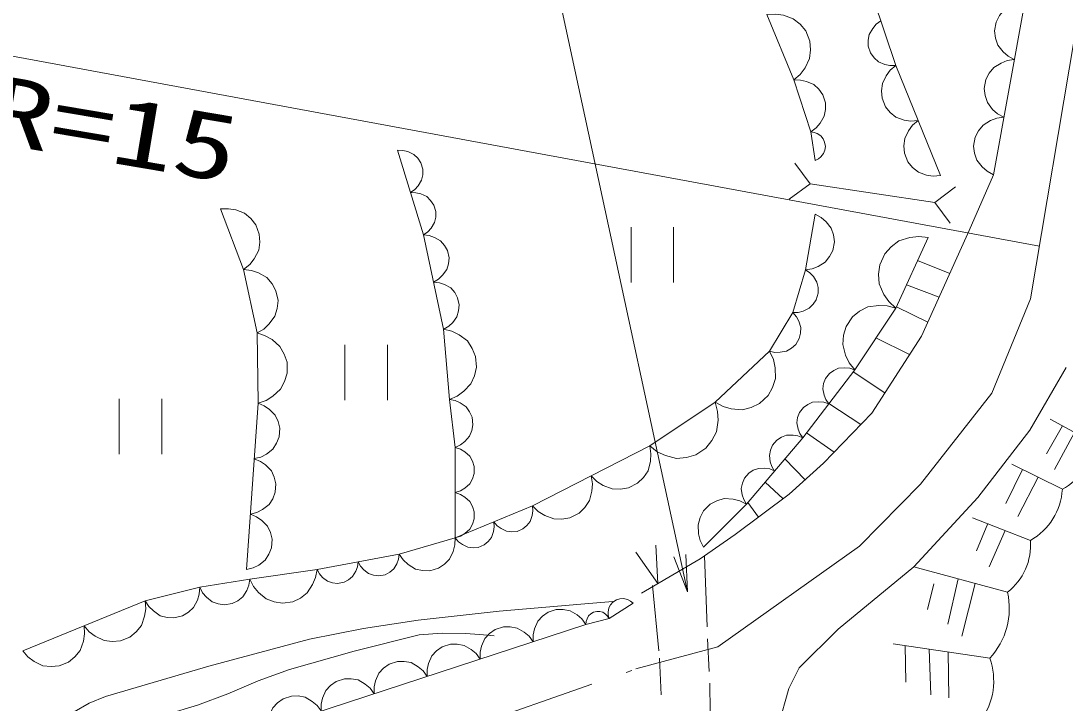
# Model space of a CAD drawing. Units: millimetres on the paper. Extents: x 40 to 680, y 20 to 380.
# Drawn here: x 498.78 to 527.04, y 289.72 to 308.18 of the extents above; entities that cross this region are included whole.
import ezdxf
from ezdxf.enums import TextEntityAlignment as Align

# ---------------------------------------------------------------- set-up
doc = ezdxf.new("R2010")
doc.units = ezdxf.units.MM
doc.linetypes.add('USER1', pattern=[10, 7.868852, -0.983607, 0.163934, -0.983607])
for name, color, linetype, lineweight in [('M-TTL-BAND', 7, 'Continuous', 13), ('S-SUV', 7, 'Continuous', 13), ('S-SUV-LWCN', 7, 'Continuous', 13)]:
    doc.layers.add(name, color=color, linetype=linetype, lineweight=lineweight)
doc.styles.add('ＭＳ ゴシック', font='')
doc.styles.get('ＭＳ ゴシック').set_extended_font_data('MS Gothic')

# ---------------------------------------------------------------- blocks, each defined once
blk = doc.blocks.new('BUHIN215')
at = {"color": 7, "linetype": 'Continuous', "lineweight": 13}
blk.add_lwpolyline([(-0.052, -0.75), (0.124, -0.706), (0.277, -0.626), (0.452, -0.491), (0.554, -0.333), (0.622, -0.16), (0.638, 0.073), (0.594, 0.253), (0.516, 0.424), (0.361, 0.582), (0.22, 0.678), (0.052, 0.75)], dxfattribs=at)
blk = doc.blocks.new('BUHIN216')
at = {"color": 7, "linetype": 'Continuous', "lineweight": 13}
blk.add_lwpolyline([(0.176, -0.573), (0.294, -0.489), (0.385, -0.386), (0.476, -0.236), (0.507, -0.089), (0.508, 0.059), (0.454, 0.236), (0.37, 0.358), (0.262, 0.463), (0.102, 0.536), (-0.03, 0.567), (-0.176, 0.573)], dxfattribs=at)
blk = doc.blocks.new('BUHIN217')
at = {"color": 7, "linetype": 'Continuous', "lineweight": 13}
blk.add_lwpolyline([(0.137, -0.638), (0.273, -0.558), (0.381, -0.455), (0.495, -0.301), (0.541, -0.144), (0.557, 0.016), (0.514, 0.214), (0.435, 0.353), (0.328, 0.477), (0.161, 0.571), (0.021, 0.618), (-0.137, 0.638)], dxfattribs=at)
blk = doc.blocks.new('BUHIN220')
at = {"color": 7, "linetype": 'Continuous', "lineweight": 13}
blk.add_lwpolyline([(0, -0.612), (0.141, -0.566), (0.26, -0.492), (0.395, -0.373), (0.468, -0.239), (0.514, -0.095), (0.514, 0.095), (0.468, 0.239), (0.395, 0.373), (0.26, 0.492), (0.141, 0.563), (0, 0.612)], dxfattribs=at)
blk = doc.blocks.new('BUHIN221')
at = {"color": 7, "linetype": 'Continuous', "lineweight": 13}
blk.add_lwpolyline([(0.717, 0.234), (0.609, 0.382), (0.478, 0.493), (0.286, 0.605), (0.1, 0.64), (-0.086, 0.639), (-0.308, 0.566), (-0.459, 0.457), (-0.588, 0.32), (-0.677, 0.116), (-0.714, -0.051), (-0.717, -0.234)], dxfattribs=at)
blk = doc.blocks.new('BUHIN229')
at = {"color": 7, "linetype": 'Continuous', "lineweight": 13}
blk.add_lwpolyline([(-0.793, -0.406), (-0.64, -0.557), (-0.466, -0.663), (-0.222, -0.759), (0.001, -0.765), (0.218, -0.729), (0.464, -0.603), (0.619, -0.448), (0.745, -0.264), (0.811, -0.011), (0.823, 0.191), (0.793, 0.406)], dxfattribs=at)
blk = doc.blocks.new('BUHIN230')
at = {"color": 7, "linetype": 'Continuous', "lineweight": 13}
blk.add_lwpolyline([(-0.524, -0.216), (-0.435, -0.321), (-0.33, -0.397), (-0.18, -0.47), (-0.039, -0.485), (0.101, -0.473), (0.263, -0.406), (0.37, -0.316), (0.459, -0.206), (0.514, -0.048), (0.532, 0.079), (0.524, 0.216)], dxfattribs=at)
blk = doc.blocks.new('BUHIN232')
at = {"color": 7, "linetype": 'Continuous', "lineweight": 13}
blk.add_lwpolyline([(-0.557, -0.103), (-0.491, -0.223), (-0.405, -0.319), (-0.273, -0.422), (-0.138, -0.466), (0, -0.484), (0.173, -0.452), (0.296, -0.386), (0.406, -0.296), (0.492, -0.154), (0.536, -0.033), (0.557, 0.103)], dxfattribs=at)
blk = doc.blocks.new('BUHIN236')
at = {"color": 7, "linetype": 'Continuous', "lineweight": 13}
blk.add_lwpolyline([(-0.829, -0.339), (-0.689, -0.504), (-0.523, -0.625), (-0.287, -0.742), (-0.064, -0.767), (0.156, -0.749), (0.413, -0.644), (0.583, -0.502), (0.724, -0.328), (0.812, -0.08), (0.841, 0.121), (0.829, 0.339)], dxfattribs=at)
blk = doc.blocks.new('BUHIN238')
at = {"color": 7, "linetype": 'Continuous', "lineweight": 13}
blk.add_lwpolyline([(0.381, 0.448), (0.25, 0.502), (0.117, 0.523), (-0.056, 0.519), (-0.194, 0.466), (-0.317, 0.39), (-0.435, 0.251), (-0.491, 0.117), (-0.522, -0.027), (-0.497, -0.198), (-0.454, -0.324), (-0.381, -0.448)], dxfattribs=at)
blk = doc.blocks.new('BUHIN239')
at = {"color": 7, "linetype": 'Continuous', "lineweight": 13}
blk.add_lwpolyline([(0.351, 0.46), (0.219, 0.506), (0.087, 0.52), (-0.083, 0.507), (-0.215, 0.448), (-0.332, 0.366), (-0.441, 0.224), (-0.489, 0.089), (-0.511, -0.054), (-0.478, -0.221), (-0.429, -0.342), (-0.351, -0.46)], dxfattribs=at)
blk = doc.blocks.new('BUHIN250')
at = {"color": 7, "linetype": 'Continuous', "lineweight": 13}
blk.add_lwpolyline([(-0.303, 0.744), (-0.451, 0.619), (-0.56, 0.471), (-0.665, 0.259), (-0.688, 0.059), (-0.672, -0.139), (-0.578, -0.37), (-0.452, -0.522), (-0.296, -0.649), (-0.073, -0.728), (0.107, -0.755), (0.303, -0.744)], dxfattribs=at)
blk = doc.blocks.new('BUHIN251')
at = {"color": 7, "linetype": 'Continuous', "lineweight": 13}
blk.add_lwpolyline([(-0.202, 0.605), (-0.326, 0.513), (-0.42, 0.401), (-0.513, 0.239), (-0.542, 0.082), (-0.54, -0.076), (-0.477, -0.263), (-0.384, -0.39), (-0.267, -0.499), (-0.095, -0.573), (0.046, -0.603), (0.202, -0.605)], dxfattribs=at)
blk = doc.blocks.new('BUHIN267')
at = {"color": 7, "linetype": 'Continuous', "lineweight": 13}
blk.add_lwpolyline([(0.141, 0.779), (-0.048, 0.753), (-0.217, 0.687), (-0.416, 0.566), (-0.541, 0.412), (-0.632, 0.239), (-0.676, -0.002), (-0.651, -0.196), (-0.588, -0.384), (-0.445, -0.567), (-0.309, -0.684), (-0.141, -0.779)], dxfattribs=at)
blk = doc.blocks.new('BUHIN325')
at = {"color": 7, "linetype": 'Continuous', "lineweight": 13}
for p, q in [((-0.578, 0.75), (-0.578, -0.75)), ((0.574, -0.75), (0.574, 0.75))]:
    blk.add_line(p, q, dxfattribs=at)
blk = doc.blocks.new('open_arrow')
at = {"color": 0, "linetype": 'Continuous', "lineweight": -2}
blk.add_lwpolyline([(7.5, 1.25), (0, 0), (7.5, -1.25)], dxfattribs=at)

msp = doc.modelspace()

# ---------------------------------------------------------------- linework, layer by layer
at = {"layer": 'M-TTL-BAND'}
msp.add_lwpolyline([(516.82, 292.733), (511.457, 317.566), (485.921, 317.566)], dxfattribs=at)
at = {"layer": 'S-SUV'}
for p, q in [((522.455, 306.97), (521.244, 310.602)), ((525.099, 304.016), (525.947, 308.689)), ((518.969, 308.35), (519.695, 306.583)), ((526.342, 302.083), (497.995, 307.329)), ((523.666, 303.992), (522.455, 306.97)), ((519.695, 306.583), (520.155, 305.179)), ((520.155, 305.179), (520.276, 304.404)), ((508.971, 304.679), (509.674, 302.389)), ((525.099, 304.016), (524.439, 302.505)), ((520.138, 303.772), (523.515, 303.269)), ((504.182, 303.091), (504.807, 301.452)), ((520.278, 302.948), (520.012, 301.447)), ((523.153, 299.651), (524.439, 302.505)), ((509.674, 302.389), (510.22, 299.838)), ((522.457, 300.406), (523.329, 302.319)), ((523.044, 301.694), (523.915, 301.342)), ((504.807, 301.452), (505.171, 299.734)), ((520.012, 301.447), (519.673, 300.285)), ((522.746, 301.04), (523.627, 300.704)), ((522.474, 300.442), (523.321, 300.024)), ((519.673, 300.285), (519.043, 299.244)), ((521.344, 298.735), (522.457, 300.406)), ((505.171, 299.734), (505.197, 297.834)), ((510.22, 299.838), (510.376, 297.938)), ((521.806, 297.56), (523.153, 299.651)), ((521.921, 299.601), (522.83, 299.15)), ((519.043, 299.244), (517.567, 297.864)), ((519.939, 296.895), (521.344, 298.735)), ((526.089, 297.108), (527.067, 298.801)), ((521.303, 298.682), (522.162, 298.113)), ((510.376, 297.938), (510.533, 296.636)), ((505.197, 297.834), (504.885, 293.331)), ((517.567, 297.864), (515.799, 296.677)), ((520.649, 297.826), (521.509, 297.255)), ((520.499, 296.214), (521.806, 297.56)), ((527.806, 296.766), (526.639, 297.398)), ((524.681, 295.284), (526.089, 297.108)), ((526.973, 297.217), (526.534, 296.465)), ((527.294, 297.043), (526.754, 296.037)), ((518.414, 295.104), (519.939, 296.895)), ((520.042, 297.03), (520.787, 296.511)), ((510.533, 296.636), (510.533, 294.19)), ((515.799, 296.677), (512.628, 295.055)), ((519.458, 296.331), (520.007, 295.764)), ((519.575, 295.369), (520.499, 296.214)), ((525.882, 296.042), (525.434, 295.12)), ((526.965, 295.504), (525.593, 296.185)), ((518.921, 295.7), (519.406, 295.245)), ((526.313, 295.828), (525.764, 294.766)), ((518.107, 294.284), (519.575, 295.369)), ((517.252, 293.942), (518.414, 295.104)), ((518.449, 295.145), (518.737, 294.75)), ((522.948, 293.403), (524.681, 295.284)), ((512.628, 295.055), (510.533, 294.19)), ((526.103, 294.122), (524.534, 294.735)), ((524.944, 294.575), (524.639, 293.837)), ((517.163, 293.621), (518.107, 294.284)), ((525.419, 294.389), (524.981, 293.409)), ((510.533, 294.19), (509.02, 293.748)), ((509.02, 293.748), (506.793, 293.336)), ((517.35, 291.784), (517.275, 293.699)), ((515.575, 292.696), (517.163, 293.621)), ((520.893, 291.723), (522.948, 293.403)), ((525.48, 292.717), (522.948, 293.403)), ((506.793, 293.336), (504.977, 293.07)), ((524.144, 293.079), (523.869, 291.856)), ((503.621, 292.852), (502.144, 292.489)), ((504.977, 293.07), (503.621, 292.852)), ((516.044, 291.13), (515.873, 292.902)), ((523.49, 292.944), (523.319, 292.247)), ((524.608, 292.953), (524.248, 291.526)), ((502.144, 292.489), (498.827, 291.133)), ((514.697, 292.004), (515.348, 292.42)), ((514.072, 291.847), (514.697, 292.004)), ((499.731, 287.162), (514.072, 291.847)), ((519.84, 290.67), (520.893, 291.723)), ((517.409, 290.577), (517.362, 291.46)), ((524.999, 290.933), (522.389, 291.322)), ((522.71, 291.274), (522.732, 290.287)), ((523.359, 291.178), (523.404, 289.945)), ((523.873, 291.101), (523.893, 289.86)), ((516.104, 289.943), (516.063, 290.937)), ((519.561, 290.112), (519.84, 290.67)), ((517.437, 289.485), (517.426, 290.255)), ((519.282, 289.121), (519.561, 290.112))]:
    msp.add_line(p, q, dxfattribs=at)
at = {"layer": 'S-SUV', "linetype": 'USER1'}
for p, q in [((526.102, 300.654), (527.301, 307.789)), ((525.053, 298.106), (526.102, 300.654)), ((523.124, 295.647), (525.053, 298.106)), ((521.475, 293.969), (523.124, 295.647)), ((517.638, 291.241), (521.475, 293.969)), ((515.419, 290.641), (517.638, 291.241)), ((506.798, 287.639), (515.419, 290.641))]:
    msp.add_line(p, q, dxfattribs=at)
at = {"layer": 'S-SUV'}
for points in [[(519.695, 306.583), (519.871, 306.733), (520, 306.909), (520.123, 307.162), (520.149, 307.4), (520.13, 307.635), (520.018, 307.908), (519.866, 308.089), (519.68, 308.24), (519.415, 308.332), (519.201, 308.363), (518.969, 308.35)], [(520.155, 305.179), (520.299, 305.284), (520.409, 305.413), (520.518, 305.601), (520.552, 305.783), (520.55, 305.965), (520.479, 306.183), (520.372, 306.33), (520.238, 306.457), (520.038, 306.544), (519.875, 306.579), (519.695, 306.583)], [(520.276, 304.404), (520.361, 304.447), (520.429, 304.505), (520.502, 304.594), (520.535, 304.686), (520.55, 304.782), (520.531, 304.902), (520.488, 304.989), (520.428, 305.066), (520.331, 305.129), (520.249, 305.161), (520.155, 305.179)], [(519.575, 303.355), (520.138, 303.772), (519.721, 304.334)], [(524.077, 303.686), (523.515, 303.269), (523.931, 302.707)], [(504.807, 301.452), (504.972, 301.585), (505.094, 301.744), (505.214, 301.973), (505.243, 302.191), (505.231, 302.407), (505.135, 302.661), (505, 302.83), (504.833, 302.973), (504.591, 303.064), (504.395, 303.098), (504.182, 303.091)], [(520.012, 301.447), (520.195, 301.473), (520.357, 301.537), (520.548, 301.654), (520.667, 301.803), (520.755, 301.969), (520.796, 302.202), (520.771, 302.388), (520.71, 302.569), (520.571, 302.745), (520.44, 302.857), (520.278, 302.948)], [(523.329, 302.319), (523.076, 302.347), (522.837, 302.317), (522.542, 302.227), (522.331, 302.069), (522.157, 301.877), (522.022, 301.58), (521.991, 301.323), (522.01, 301.06), (522.136, 300.778), (522.272, 300.583), (522.457, 300.406)], [(505.171, 299.734), (505.355, 299.84), (505.5, 299.979), (505.654, 300.186), (505.717, 300.397), (505.738, 300.613), (505.682, 300.879), (505.575, 301.067), (505.432, 301.234), (505.207, 301.361), (505.019, 301.425), (504.807, 301.452)], [(519.673, 300.285), (519.819, 300.29), (519.953, 300.326), (520.114, 300.402), (520.221, 300.51), (520.304, 300.634), (520.357, 300.814), (520.353, 300.963), (520.321, 301.111), (520.226, 301.262), (520.132, 301.362), (520.012, 301.447)], [(522.457, 300.406), (522.223, 300.471), (521.994, 300.48), (521.701, 300.439), (521.479, 300.322), (521.285, 300.168), (521.112, 299.909), (521.044, 299.671), (521.022, 299.42), (521.097, 299.135), (521.196, 298.93), (521.344, 298.735)], [(519.043, 299.244), (519.187, 299.21), (519.326, 299.212), (519.502, 299.244), (519.634, 299.321), (519.747, 299.419), (519.844, 299.581), (519.879, 299.727), (519.886, 299.879), (519.833, 300.05), (519.768, 300.171), (519.673, 300.285)], [(505.197, 297.834), (505.415, 297.908), (505.598, 298.024), (505.805, 298.213), (505.916, 298.423), (505.984, 298.647), (505.98, 298.942), (505.906, 299.164), (505.789, 299.372), (505.577, 299.554), (505.391, 299.661), (505.171, 299.734)], [(510.376, 297.938), (510.589, 298.027), (510.765, 298.156), (510.959, 298.359), (511.056, 298.577), (511.109, 298.806), (511.084, 299.101), (510.995, 299.318), (510.864, 299.518), (510.639, 299.686), (510.445, 299.78), (510.22, 299.838)], [(517.567, 297.864), (517.781, 297.746), (518.004, 297.685), (518.3, 297.657), (518.545, 297.72), (518.77, 297.827), (518.999, 298.04), (519.121, 298.258), (519.201, 298.498), (519.193, 298.795), (519.143, 299.019), (519.043, 299.244)], [(510.533, 296.636), (510.676, 296.703), (510.794, 296.797), (510.922, 296.941), (510.983, 297.093), (511.013, 297.252), (510.989, 297.454), (510.922, 297.601), (510.827, 297.734), (510.668, 297.844), (510.532, 297.904), (510.376, 297.938)], [(515.799, 296.677), (516.002, 296.519), (516.224, 296.418), (516.526, 296.339), (516.792, 296.363), (517.044, 296.436), (517.318, 296.62), (517.481, 296.826), (517.605, 297.062), (517.646, 297.373), (517.632, 297.613), (517.567, 297.864)], [(518.414, 295.104), (518.237, 295.194), (518.054, 295.237), (517.813, 295.252), (517.615, 295.194), (517.435, 295.101), (517.255, 294.921), (517.162, 294.741), (517.104, 294.543), (517.118, 294.302), (517.165, 294.122), (517.252, 293.942)], [(509.02, 293.748), (509.128, 293.591), (509.262, 293.47), (509.458, 293.346), (509.651, 293.304), (509.845, 293.299), (510.079, 293.368), (510.24, 293.477), (510.38, 293.616), (510.479, 293.825), (510.523, 293.998), (510.533, 294.19)], [(515.96, 293.993), (516.018, 292.954), (515.419, 293.804)], [(504.977, 293.07), (505.076, 292.871), (505.211, 292.71), (505.417, 292.536), (505.633, 292.457), (505.856, 292.42), (506.137, 292.461), (506.341, 292.561), (506.525, 292.699), (506.672, 292.925), (506.751, 293.117), (506.793, 293.336)], [(502.144, 292.489), (502.241, 292.333), (502.365, 292.211), (502.549, 292.084), (502.734, 292.035), (502.921, 292.022), (503.15, 292.078), (503.31, 292.177), (503.45, 292.305), (503.554, 292.503), (503.604, 292.668), (503.621, 292.852)], [(503.621, 292.852), (503.697, 292.704), (503.8, 292.585), (503.956, 292.457), (504.118, 292.4), (504.286, 292.375), (504.496, 292.409), (504.647, 292.485), (504.783, 292.59), (504.891, 292.761), (504.948, 292.905), (504.977, 293.07)], [(515.348, 292.42), (515.275, 292.479), (515.196, 292.518), (515.087, 292.549), (514.99, 292.542), (514.898, 292.517), (514.797, 292.453), (514.736, 292.379), (514.69, 292.295), (514.672, 292.182), (514.675, 292.095), (514.697, 292.004)], [(514.697, 292.004), (514.656, 292.07), (514.603, 292.121), (514.525, 292.175), (514.447, 292.195), (514.368, 292.2), (514.271, 292.176), (514.203, 292.134), (514.144, 292.079), (514.1, 291.995), (514.079, 291.925), (514.072, 291.847)]]:
    msp.add_lwpolyline(points, dxfattribs=at)
for centre, radius, start, end in [((526.202, 296.924), 1.612, 298.2374, 354.3824), ((525.238, 295.62), 1.731, 299.9968, 356.1418), ((524.474, 294.004), 1.633, 307.9921, 4.1371), ((523.568, 292.276), 1.962, 316.8359, 12.9809), ((523.301, 290.317), 1.806, 323.7974, 19.9424)]:
    msp.add_arc(centre, radius, start, end, dxfattribs=at)
at = {"layer": 'S-SUV-LWCN'}
for points in [[(498.956, 287.797), (499.283, 288.394), (499.656, 288.951), (499.915, 289.238), (500.221, 289.486), (500.627, 289.717), (501.072, 289.899), (503.86, 290.716), (506.586, 291.451), (508.05, 291.734), (509.527, 291.958), (511.722, 292.208), (513.928, 292.399), (514.365, 292.433), (514.802, 292.468)], [(499.807, 288.534), (500.278, 288.553), (500.744, 288.632), (501.719, 289.05), (502.718, 289.411), (503.562, 289.66), (504.383, 289.966), (505.203, 290.323), (506.046, 290.624), (507.795, 291.124), (509.556, 291.564), (510.177, 291.612), (510.805, 291.599), (511.196, 291.573), (511.588, 291.541)]]:
    msp.add_lwpolyline(points, dxfattribs=at)

# ---------------------------------------------------------------- block references
at = {"layer": 'M-TTL-BAND', "xscale": 0.133, "yscale": 0.133, "rotation": 102.2}
msp.add_blockref('open_arrow', (516.82, 292.733), dxfattribs=at)
at = {"layer": 'S-SUV'}
for name, p in [('BUHIN267', (525.805, 307.91)), ('BUHIN251', (522.253, 307.575)), ('BUHIN250', (522.758, 306.226)), ('BUHIN267', (525.523, 306.353)), ('BUHIN267', (525.24, 304.795)), ('BUHIN250', (523.363, 304.737)), ('BUHIN216', (509.147, 304.106)), ('BUHIN216', (509.498, 302.961)), ('BUHIN325', (515.869, 301.851)), ('BUHIN217', (509.81, 301.751)), ('BUHIN217', (510.084, 300.476)), ('BUHIN325', (508.124, 298.667)), ('BUHIN239', (520.992, 298.275)), ('BUHIN325', (502.014, 297.204)), ('BUHIN215', (505.145, 297.083)), ('BUHIN239', (520.29, 297.355)), ('BUHIN238', (519.558, 296.447)), ('BUHIN220', (510.533, 296.025)), ('BUHIN229', (515.006, 296.272)), ('BUHIN215', (505.041, 295.582)), ('BUHIN238', (518.795, 295.552)), ('BUHIN229', (513.421, 295.461)), ('BUHIN220', (510.533, 294.802)), ('BUHIN215', (504.937, 294.081)), ('BUHIN230', (512.104, 294.839)), ('BUHIN230', (511.056, 294.406)), ('BUHIN232', (508.463, 293.645)), ('BUHIN232', (507.35, 293.439)), ('BUHIN236', (501.315, 292.15)), ('BUHIN221', (513.355, 291.613)), ('BUHIN236', (499.657, 291.472)), ('BUHIN221', (511.921, 291.145)), ('BUHIN221', (510.487, 290.676)), ('BUHIN221', (509.053, 290.208)), ('BUHIN221', (507.619, 289.739)), ('BUHIN221', (506.185, 289.271))]:
    msp.add_blockref(name, p, dxfattribs=at)

# ---------------------------------------------------------------- texts
at = {"layer": 'S-SUV', "style": 'ＭＳ ゴシック', "width": 1.35}
msp.add_text('R=15', height=1.833, rotation=350.4, dxfattribs=at).set_placement((497.734, 304.371), align=Align.BOTTOM_LEFT)

doc.saveas('drawing.dxf')
